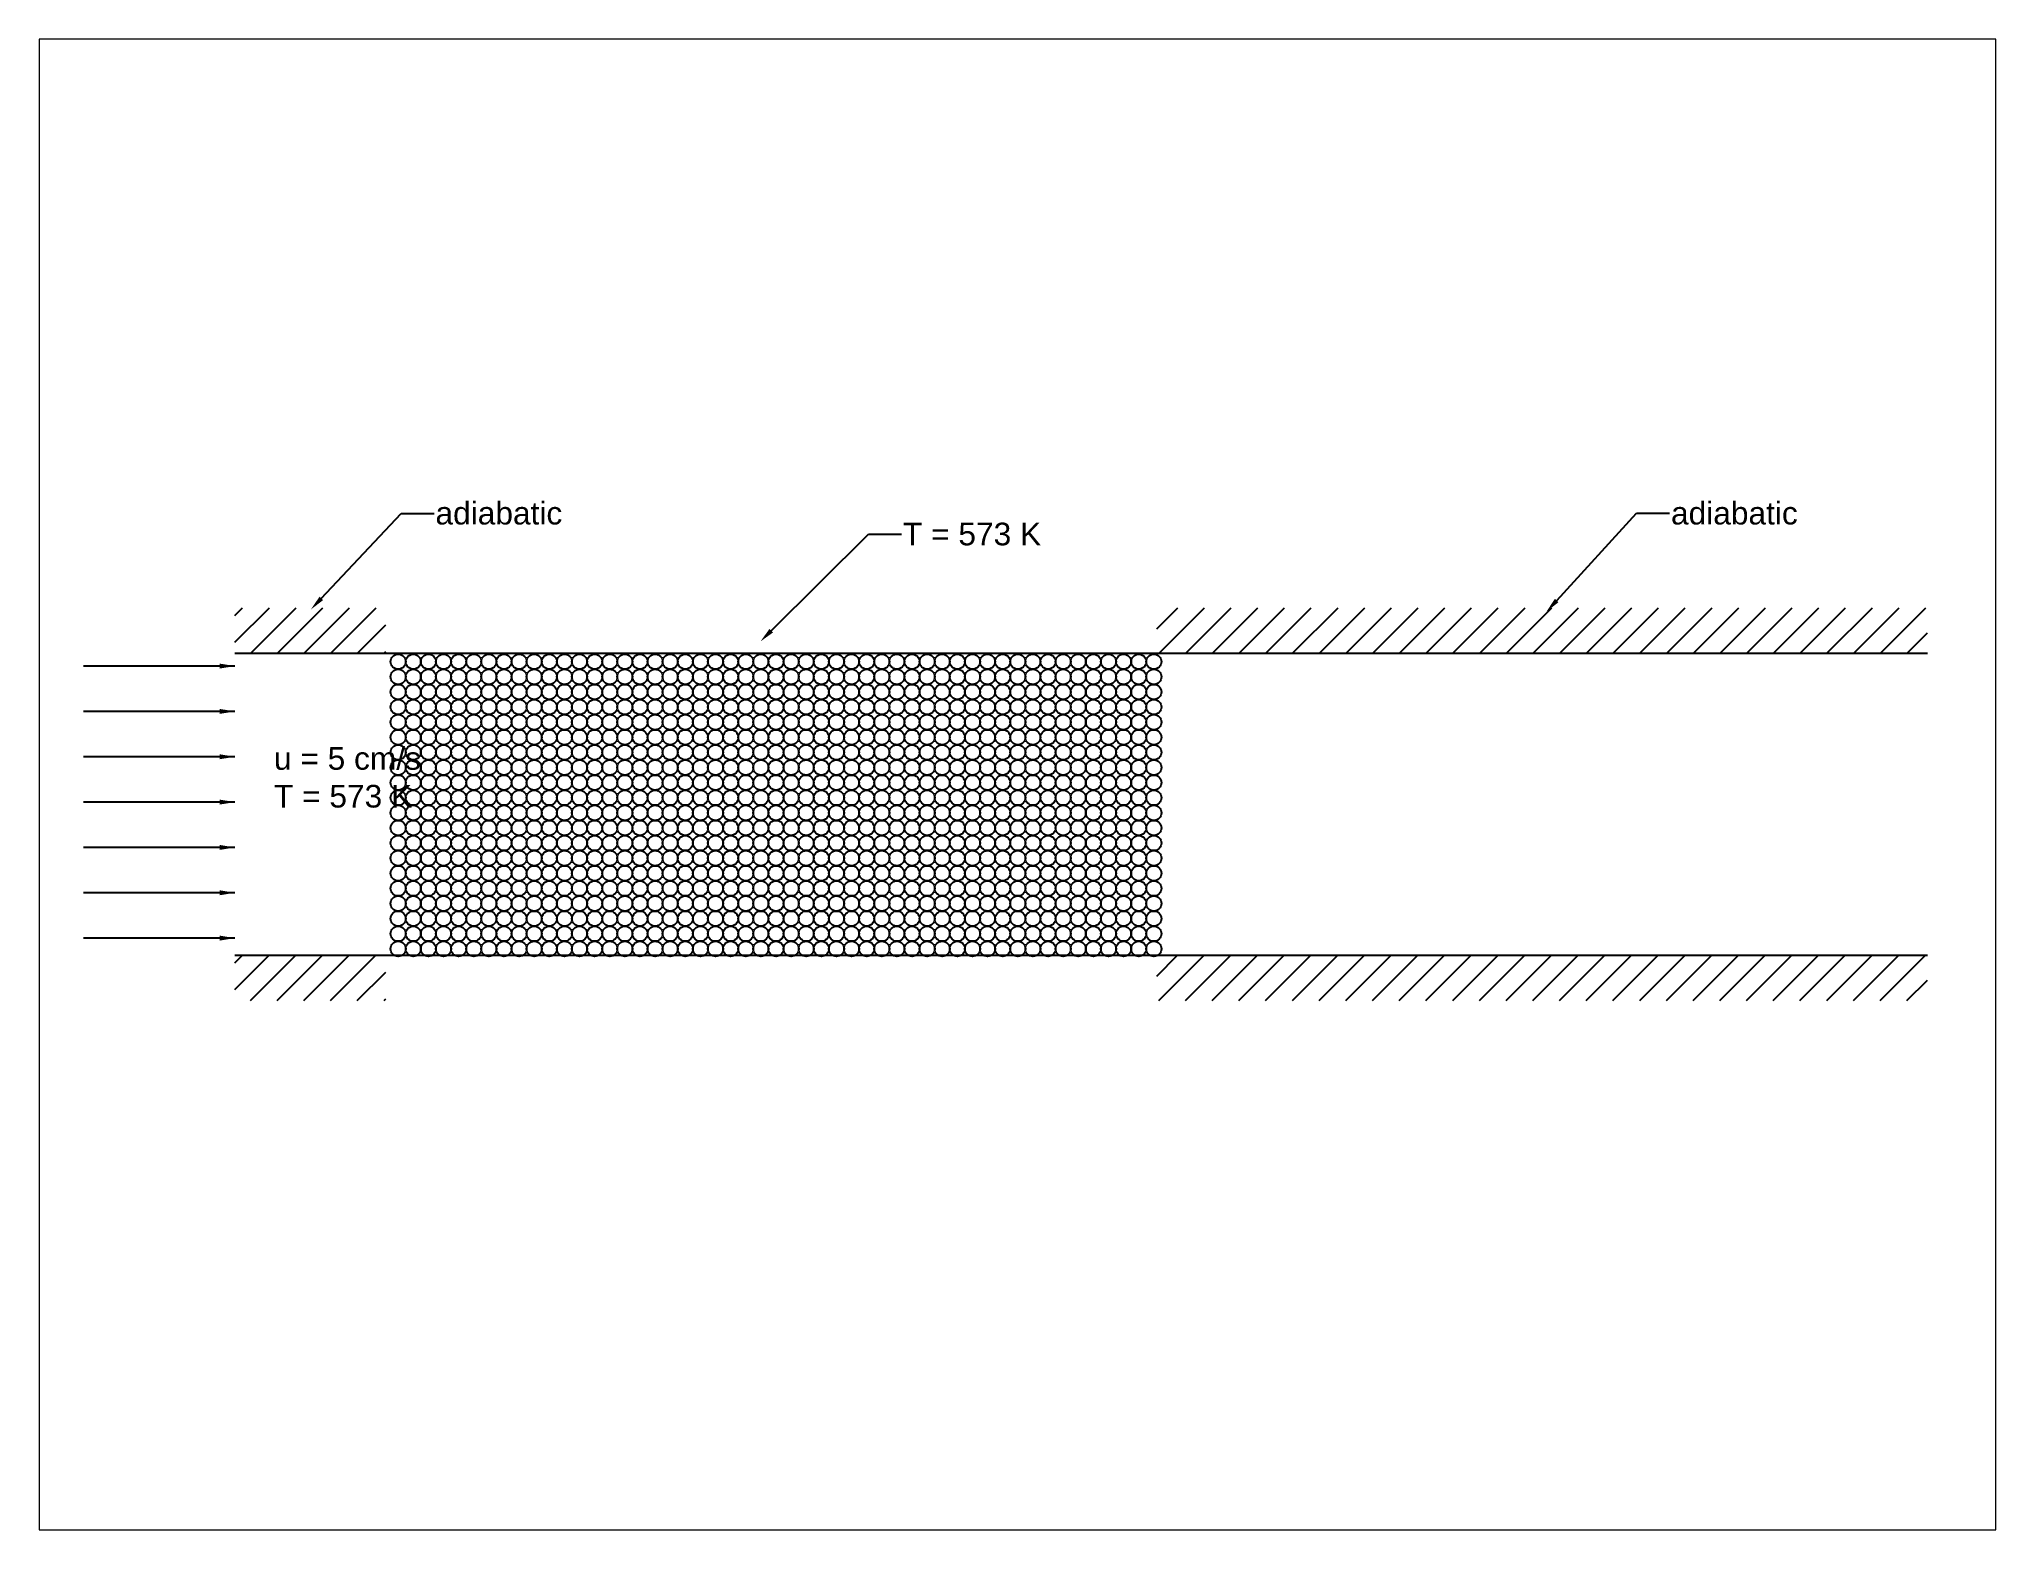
# Paper-space layout 'Layout1' of a CAD drawing. Header units: inches. Extents: x 1.05 to 9.45, y 0.8 to 7.2.
# The model-space entities are those that its viewports show. They can reach past a viewport. Long polylines and large blocks are cut down to what shows.
import ezdxf
from ezdxf import colors
from ezdxf.entities.mleader import LeaderData, LeaderLine
from ezdxf.math import Vec2, Vec3

# ---------------------------------------------------------------- set-up
doc = ezdxf.new("R2010")
doc.units = ezdxf.units.IN
doc.header["$MEASUREMENT"] = 0
doc.styles.get("Standard").update_dxf_attribs({"font": 'arial.ttf'})
doc.dimstyles.get("Standard").update_dxf_attribs({"dimtxt": 0.18, "dimasz": 0.18, "dimexe": 0.18, "dimexo": 0.0625, "dimgap": 0.09, "dimtad": 0, "dimtih": 1, "dimtoh": 1, "dimdec": 4, "dimzin": 0, "dimdsep": 46, "dimtxsty": 'Standard', "dimcen": 0.09, "dimadec": 0, "dimazin": 0, "dimtfac": 1, "dimtdec": 4, "dimtofl": 0, "dimtmove": 0, "dimatfit": 3, "dimfxl": 1, "dimtolj": 1, "dimtzin": 0, "dimarcsym": 0})

# ---------------------------------------------------------------- blocks, each defined once
blk = doc.blocks.new('*U5')
blk.add_leader([(5.01, 0), (-5.01, 0)], dimstyle='Standard', override={"dimasz": 1, "dimgap": 0.09, "dimtad": 0})
blk = doc.blocks.new('*U6')
at = {"color": 0, "linetype": 'ByBlock', "lineweight": -2, "transparency": 16777216}
for p in [(0, 18), (0, 15), (0, 12), (0, 9), (0, 6), (0, 3), (0, 0)]:
    blk.add_blockref('*U5', p, dxfattribs=at)

msp = doc.modelspace()

# ---------------------------------------------------------------- hatches: boundary and pattern name
h = msp.add_hatch()
h.set_pattern_fill('ANSI31', color=256, scale=10)
h.paths.add_polyline_path([(21.77, 10.52), (11.77, 10.52), (11.77, 7.52), (21.77, 7.52)])
h = msp.add_hatch()
h.set_pattern_fill('ANSI31', color=256, scale=10)
h.paths.add_polyline_path([(72.77, 10.52), (72.77, 7.52), (123.77, 7.52), (123.77, 10.52)])
h = msp.add_hatch()
h.set_pattern_fill('ANSI31', color=256, scale=10)
h.paths.add_polyline_path([(21.77, -15.48), (11.77, -15.48), (11.77, -12.48), (21.77, -12.48)])
h = msp.add_hatch()
h.set_pattern_fill('ANSI31', color=256, scale=10)
h.paths.add_polyline_path([(123.77, -15.48), (123.77, -12.48), (72.77, -12.48), (72.77, -15.48)])

# ---------------------------------------------------------------- linework, layer by layer
for p, q in [((11.77, 7.52), (21.77, 7.52)), ((21.77, 7.52), (72.77, 7.52)), ((72.77, 7.52), (123.77, 7.52)), ((11.77, -12.48), (21.77, -12.48)), ((21.77, -12.48), (72.77, -12.48)), ((72.77, -12.48), (123.77, -12.48))]:
    msp.add_line(p, q)
for centre in [(22.58, 6.95), (23.58, 6.95), (24.58, 6.95), (25.58, 6.95), (26.58, 6.95), (27.58, 6.95), (28.58, 6.95), (29.58, 6.95), (30.58, 6.95), (31.58, 6.95), (32.58, 6.95), (33.58, 6.95), (34.58, 6.95), (35.58, 6.95), (36.58, 6.95), (37.58, 6.95), (38.58, 6.95), (39.58, 6.95), (40.58, 6.95), (41.58, 6.95), (42.58, 6.95), (43.58, 6.95), (44.58, 6.95), (45.58, 6.95), (46.58, 6.95), (47.58, 6.95), (48.58, 6.95), (49.58, 6.95), (50.58, 6.95), (51.58, 6.95), (52.58, 6.95), (53.58, 6.95), (54.58, 6.95), (55.58, 6.95), (56.58, 6.95), (57.58, 6.95), (58.58, 6.95), (59.58, 6.95), (60.58, 6.95), (61.58, 6.95), (62.58, 6.95), (63.58, 6.95), (64.58, 6.95), (65.58, 6.95), (66.58, 6.95), (67.58, 6.95), (68.58, 6.95), (69.58, 6.95), (70.58, 6.95), (71.58, 6.95), (72.58, 6.95), (22.58, 5.95), (22.58, 4.95), (23.58, 5.95), (23.58, 4.95), (24.58, 5.95), (24.58, 4.95), (25.58, 5.95), (25.58, 4.95), (26.58, 5.95), (26.58, 4.95), (27.58, 5.95), (27.58, 4.95), (28.58, 5.95), (28.58, 4.95), (29.58, 5.95), (29.58, 4.95), (30.58, 5.95), (30.58, 4.95), (31.58, 5.95), (31.58, 4.95), (32.58, 5.95), (32.58, 4.95), (33.58, 5.95), (33.58, 4.95), (34.58, 5.95), (34.58, 4.95), (35.58, 5.95), (35.58, 4.95), (36.58, 5.95), (36.58, 4.95), (37.58, 5.95), (37.58, 4.95), (38.58, 5.95), (38.58, 4.95), (39.58, 5.95), (39.58, 4.95), (40.58, 5.95), (40.58, 4.95), (41.58, 5.95), (41.58, 4.95), (42.58, 5.95), (42.58, 4.95), (43.58, 5.95), (43.58, 4.95), (44.58, 5.95), (44.58, 4.95), (45.58, 5.95), (45.58, 4.95), (46.58, 5.95), (46.58, 4.95), (47.58, 5.95), (47.58, 4.95), (48.58, 5.95), (48.58, 4.95), (49.58, 5.95), (49.58, 4.95), (50.58, 5.95), (50.58, 4.95), (51.58, 5.95), (51.58, 4.95), (52.58, 5.95), (52.58, 4.95), (53.58, 5.95), (53.58, 4.95), (54.58, 5.95), (54.58, 4.95), (55.58, 5.95), (55.58, 4.95), (56.58, 5.95), (56.58, 4.95), (57.58, 5.95), (57.58, 4.95), (58.58, 5.95), (58.58, 4.95), (59.58, 5.95), (59.58, 4.95), (60.58, 5.95), (60.58, 4.95), (61.58, 5.95), (61.58, 4.95), (62.58, 5.95), (62.58, 4.95), (63.58, 5.95), (63.58, 4.95), (64.58, 5.95), (64.58, 4.95), (65.58, 5.95), (65.58, 4.95), (66.58, 5.95), (66.58, 4.95), (67.58, 5.95), (67.58, 4.95), (68.58, 5.95), (68.58, 4.95), (69.58, 5.95), (69.58, 4.95), (70.58, 5.95), (70.58, 4.95), (71.58, 5.95), (71.58, 4.95), (72.58, 5.95), (72.58, 4.95), (22.58, 3.95), (23.58, 3.95), (24.58, 3.95), (25.58, 3.95), (26.58, 3.95), (27.58, 3.95), (28.58, 3.95), (29.58, 3.95), (30.58, 3.95), (31.58, 3.95), (32.58, 3.95), (33.58, 3.95), (34.58, 3.95), (35.58, 3.95), (36.58, 3.95), (37.58, 3.95), (38.58, 3.95), (39.58, 3.95), (40.58, 3.95), (41.58, 3.95), (42.58, 3.95), (43.58, 3.95), (44.58, 3.95), (45.58, 3.95), (46.58, 3.95), (47.58, 3.95), (48.58, 3.95), (49.58, 3.95), (50.58, 3.95), (51.58, 3.95), (52.58, 3.95), (53.58, 3.95), (54.58, 3.95), (55.58, 3.95), (56.58, 3.95), (57.58, 3.95), (58.58, 3.95), (59.58, 3.95), (60.58, 3.95), (61.58, 3.95), (62.58, 3.95), (63.58, 3.95), (64.58, 3.95), (65.58, 3.95), (66.58, 3.95), (67.58, 3.95), (68.58, 3.95), (69.58, 3.95), (70.58, 3.95), (71.58, 3.95), (72.58, 3.95), (22.58, 2.95), (23.58, 2.95), (24.58, 2.95), (25.58, 2.95), (26.58, 2.95), (27.58, 2.95), (28.58, 2.95), (29.58, 2.95), (30.58, 2.95), (31.58, 2.95), (32.58, 2.95), (33.58, 2.95), (34.58, 2.95), (35.58, 2.95), (36.58, 2.95), (37.58, 2.95), (38.58, 2.95), (39.58, 2.95), (40.58, 2.95), (41.58, 2.95), (42.58, 2.95), (43.58, 2.95), (44.58, 2.95), (45.58, 2.95), (46.58, 2.95), (47.58, 2.95), (48.58, 2.95), (49.58, 2.95), (50.58, 2.95), (51.58, 2.95), (52.58, 2.95), (53.58, 2.95), (54.58, 2.95), (55.58, 2.95), (56.58, 2.95), (57.58, 2.95), (58.58, 2.95), (59.58, 2.95), (60.58, 2.95), (61.58, 2.95), (62.58, 2.95), (63.58, 2.95), (64.58, 2.95), (65.58, 2.95), (66.58, 2.95), (67.58, 2.95), (68.58, 2.95), (69.58, 2.95), (70.58, 2.95), (71.58, 2.95), (72.58, 2.95), (22.58, 1.95), (22.58, 0.95), (23.58, 1.95), (23.58, 0.95), (24.58, 1.95), (24.58, 0.95), (25.58, 1.95), (25.58, 0.95), (26.58, 1.95), (26.58, 0.95), (27.58, 1.95), (27.58, 0.95), (28.58, 1.95), (28.58, 0.95), (29.58, 1.95), (29.58, 0.95), (30.58, 1.95), (30.58, 0.95), (31.58, 1.95), (31.58, 0.95), (32.58, 1.95), (32.58, 0.95), (33.58, 1.95), (33.58, 0.95), (34.58, 1.95), (34.58, 0.95), (35.58, 1.95), (35.58, 0.95), (36.58, 1.95), (36.58, 0.95), (37.58, 1.95), (37.58, 0.95), (38.58, 1.95), (38.58, 0.95), (39.58, 1.95), (39.58, 0.95), (40.58, 1.95), (40.58, 0.95), (41.58, 1.95), (41.58, 0.95), (42.58, 1.95), (42.58, 0.95), (43.58, 1.95), (43.58, 0.95), (44.58, 1.95), (44.58, 0.95), (45.58, 1.95), (45.58, 0.95), (46.58, 1.95), (46.58, 0.95), (47.58, 1.95), (47.58, 0.95), (48.58, 1.95), (48.58, 0.95), (49.58, 1.95), (49.58, 0.95), (50.58, 1.95), (50.58, 0.95), (51.58, 1.95), (51.58, 0.95), (52.58, 1.95), (52.58, 0.95), (53.58, 1.95), (53.58, 0.95), (54.58, 1.95), (54.58, 0.95), (55.58, 1.95), (55.58, 0.95), (56.58, 1.95), (56.58, 0.95), (57.58, 1.95), (57.58, 0.95), (58.58, 1.95), (58.58, 0.95), (59.58, 1.95), (59.58, 0.95), (60.58, 1.95), (60.58, 0.95), (61.58, 1.95), (61.58, 0.95), (62.58, 1.95), (62.58, 0.95), (63.58, 1.95), (63.58, 0.95), (64.58, 1.95), (64.58, 0.95), (65.58, 1.95), (65.58, 0.95), (66.58, 1.95), (66.58, 0.95), (67.58, 1.95), (67.58, 0.95), (68.58, 1.95), (68.58, 0.95), (69.58, 1.95), (69.58, 0.95), (70.58, 1.95), (70.58, 0.95), (71.58, 1.95), (71.58, 0.95), (72.58, 1.95), (72.58, 0.95), (22.58, -0.05), (23.58, -0.05), (24.58, -0.05), (25.58, -0.05), (26.58, -0.05), (27.58, -0.05), (28.58, -0.05), (29.58, -0.05), (30.58, -0.05), (31.58, -0.05), (32.58, -0.05), (33.58, -0.05), (34.58, -0.05), (35.58, -0.05), (36.58, -0.05), (37.58, -0.05), (38.58, -0.05), (39.58, -0.05), (40.58, -0.05), (41.58, -0.05), (42.58, -0.05), (43.58, -0.05), (44.58, -0.05), (45.58, -0.05), (46.58, -0.05), (47.58, -0.05), (48.58, -0.05), (49.58, -0.05), (50.58, -0.05), (51.58, -0.05), (52.58, -0.05), (53.58, -0.05), (54.58, -0.05), (55.58, -0.05), (56.58, -0.05), (57.58, -0.05), (58.58, -0.05), (59.58, -0.05), (60.58, -0.05), (61.58, -0.05), (62.58, -0.05), (63.58, -0.05), (64.58, -0.05), (65.58, -0.05), (66.58, -0.05), (67.58, -0.05), (68.58, -0.05), (69.58, -0.05), (70.58, -0.05), (71.58, -0.05), (72.58, -0.05), (22.58, -1.05), (23.58, -1.05), (24.58, -1.05), (25.58, -1.05), (26.58, -1.05), (27.58, -1.05), (28.58, -1.05), (29.58, -1.05), (30.58, -1.05), (31.58, -1.05), (32.58, -1.05), (33.58, -1.05), (34.58, -1.05), (35.58, -1.05), (36.58, -1.05), (37.58, -1.05), (38.58, -1.05), (39.58, -1.05), (40.58, -1.05), (41.58, -1.05), (42.58, -1.05), (43.58, -1.05), (44.58, -1.05), (45.58, -1.05), (46.58, -1.05), (47.58, -1.05), (48.58, -1.05), (49.58, -1.05), (50.58, -1.05), (51.58, -1.05), (52.58, -1.05), (53.58, -1.05), (54.58, -1.05), (55.58, -1.05), (56.58, -1.05), (57.58, -1.05), (58.58, -1.05), (59.58, -1.05), (60.58, -1.05), (61.58, -1.05), (62.58, -1.05), (63.58, -1.05), (64.58, -1.05), (65.58, -1.05), (66.58, -1.05), (67.58, -1.05), (68.58, -1.05), (69.58, -1.05), (70.58, -1.05), (71.58, -1.05), (72.58, -1.05), (22.58, -2.05), (22.58, -3.05), (23.58, -2.05), (23.58, -3.05), (24.58, -2.05), (24.58, -3.05), (25.58, -2.05), (25.58, -3.05), (26.58, -2.05), (26.58, -3.05), (27.58, -2.05), (27.58, -3.05), (28.58, -2.05), (28.58, -3.05), (29.58, -2.05), (29.58, -3.05), (30.58, -2.05), (30.58, -3.05), (31.58, -2.05), (31.58, -3.05), (32.58, -2.05), (32.58, -3.05), (33.58, -2.05), (33.58, -3.05), (34.58, -2.05), (34.58, -3.05), (35.58, -2.05), (35.58, -3.05), (36.58, -2.05), (36.58, -3.05), (37.58, -2.05), (37.58, -3.05), (38.58, -2.05), (38.58, -3.05), (39.58, -2.05), (39.58, -3.05), (40.58, -2.05), (40.58, -3.05), (41.58, -2.05), (41.58, -3.05), (42.58, -2.05), (42.58, -3.05), (43.58, -2.05), (43.58, -3.05), (44.58, -2.05), (44.58, -3.05), (45.58, -2.05), (45.58, -3.05), (46.58, -2.05), (46.58, -3.05), (47.58, -2.05), (47.58, -3.05), (48.58, -2.05), (48.58, -3.05), (49.58, -2.05), (49.58, -3.05), (50.58, -2.05), (50.58, -3.05), (51.58, -2.05), (51.58, -3.05), (52.58, -2.05), (52.58, -3.05), (53.58, -2.05), (53.58, -3.05), (54.58, -2.05), (54.58, -3.05), (55.58, -2.05), (55.58, -3.05), (56.58, -2.05), (56.58, -3.05), (57.58, -2.05), (57.58, -3.05), (58.58, -2.05), (58.58, -3.05), (59.58, -2.05), (59.58, -3.05), (60.58, -2.05), (60.58, -3.05), (61.58, -2.05), (61.58, -3.05), (62.58, -2.05), (62.58, -3.05), (63.58, -2.05), (63.58, -3.05), (64.58, -2.05), (64.58, -3.05), (65.58, -2.05), (65.58, -3.05), (66.58, -2.05), (66.58, -3.05), (67.58, -2.05), (67.58, -3.05), (68.58, -2.05), (68.58, -3.05), (69.58, -2.05), (69.58, -3.05), (70.58, -2.05), (70.58, -3.05), (71.58, -2.05), (71.58, -3.05), (72.58, -2.05), (72.58, -3.05), (22.58, -4.05), (23.58, -4.05), (24.58, -4.05), (25.58, -4.05), (26.58, -4.05), (27.58, -4.05), (28.58, -4.05), (29.58, -4.05), (30.58, -4.05), (31.58, -4.05), (32.58, -4.05), (33.58, -4.05), (34.58, -4.05), (35.58, -4.05), (36.58, -4.05), (37.58, -4.05), (38.58, -4.05), (39.58, -4.05), (40.58, -4.05), (41.58, -4.05), (42.58, -4.05), (43.58, -4.05), (44.58, -4.05), (45.58, -4.05), (46.58, -4.05), (47.58, -4.05), (48.58, -4.05), (49.58, -4.05), (50.58, -4.05), (51.58, -4.05), (52.58, -4.05), (53.58, -4.05), (54.58, -4.05), (55.58, -4.05), (56.58, -4.05), (57.58, -4.05), (58.58, -4.05), (59.58, -4.05), (60.58, -4.05), (61.58, -4.05), (62.58, -4.05), (63.58, -4.05), (64.58, -4.05), (65.58, -4.05), (66.58, -4.05), (67.58, -4.05), (68.58, -4.05), (69.58, -4.05), (70.58, -4.05), (71.58, -4.05), (72.58, -4.05), (22.58, -5.05), (23.58, -5.05), (24.58, -5.05), (25.58, -5.05), (26.58, -5.05), (27.58, -5.05), (28.58, -5.05), (29.58, -5.05), (30.58, -5.05), (31.58, -5.05), (32.58, -5.05), (33.58, -5.05), (34.58, -5.05), (35.58, -5.05), (36.58, -5.05), (37.58, -5.05), (38.58, -5.05), (39.58, -5.05), (40.58, -5.05), (41.58, -5.05), (42.58, -5.05), (43.58, -5.05), (44.58, -5.05), (45.58, -5.05), (46.58, -5.05), (47.58, -5.05), (48.58, -5.05), (49.58, -5.05), (50.58, -5.05), (51.58, -5.05), (52.58, -5.05), (53.58, -5.05), (54.58, -5.05), (55.58, -5.05), (56.58, -5.05), (57.58, -5.05), (58.58, -5.05), (59.58, -5.05), (60.58, -5.05), (61.58, -5.05), (62.58, -5.05), (63.58, -5.05), (64.58, -5.05), (65.58, -5.05), (66.58, -5.05), (67.58, -5.05), (68.58, -5.05), (69.58, -5.05), (70.58, -5.05), (71.58, -5.05), (72.58, -5.05), (22.58, -6.05), (23.58, -6.05), (24.58, -6.05), (25.58, -6.05), (26.58, -6.05), (27.58, -6.05), (28.58, -6.05), (29.58, -6.05), (30.58, -6.05), (31.58, -6.05), (32.58, -6.05), (33.58, -6.05), (34.58, -6.05), (35.58, -6.05), (36.58, -6.05), (37.58, -6.05), (38.58, -6.05), (39.58, -6.05), (40.58, -6.05), (41.58, -6.05), (42.58, -6.05), (43.58, -6.05), (44.58, -6.05), (45.58, -6.05), (46.58, -6.05), (47.58, -6.05), (48.58, -6.05), (49.58, -6.05), (50.58, -6.05), (51.58, -6.05), (52.58, -6.05), (53.58, -6.05), (54.58, -6.05), (55.58, -6.05), (56.58, -6.05), (57.58, -6.05), (58.58, -6.05), (59.58, -6.05), (60.58, -6.05), (61.58, -6.05), (62.58, -6.05), (63.58, -6.05), (64.58, -6.05), (65.58, -6.05), (66.58, -6.05), (67.58, -6.05), (68.58, -6.05), (69.58, -6.05), (70.58, -6.05), (71.58, -6.05), (72.58, -6.05), (22.58, -7.05), (22.58, -8.05), (23.58, -7.05), (23.58, -8.05), (24.58, -7.05), (24.58, -8.05), (25.58, -7.05), (25.58, -8.05), (26.58, -7.05), (26.58, -8.05), (27.58, -7.05), (27.58, -8.05), (28.58, -7.05), (28.58, -8.05), (29.58, -7.05), (29.58, -8.05), (30.58, -7.05), (30.58, -8.05), (31.58, -7.05), (31.58, -8.05), (32.58, -7.05), (32.58, -8.05), (33.58, -7.05), (33.58, -8.05), (34.58, -7.05), (34.58, -8.05), (35.58, -7.05), (35.58, -8.05), (36.58, -7.05), (36.58, -8.05), (37.58, -7.05), (37.58, -8.05), (38.58, -7.05), (38.58, -8.05), (39.58, -7.05), (39.58, -8.05), (40.58, -7.05), (40.58, -8.05), (41.58, -7.05), (41.58, -8.05), (42.58, -7.05), (42.58, -8.05), (43.58, -7.05), (43.58, -8.05), (44.58, -7.05), (44.58, -8.05), (45.58, -7.05), (45.58, -8.05), (46.58, -7.05), (46.58, -8.05), (47.58, -7.05), (47.58, -8.05), (48.58, -7.05), (48.58, -8.05), (49.58, -7.05), (49.58, -8.05), (50.58, -7.05), (50.58, -8.05), (51.58, -7.05), (51.58, -8.05), (52.58, -7.05), (52.58, -8.05), (53.58, -7.05), (53.58, -8.05), (54.58, -7.05), (54.58, -8.05), (55.58, -7.05), (55.58, -8.05), (56.58, -7.05), (56.58, -8.05), (57.58, -7.05), (57.58, -8.05), (58.58, -7.05), (58.58, -8.05), (59.58, -7.05), (59.58, -8.05), (60.58, -7.05), (60.58, -8.05), (61.58, -7.05), (61.58, -8.05), (62.58, -7.05), (62.58, -8.05), (63.58, -7.05), (63.58, -8.05), (64.58, -7.05), (64.58, -8.05), (65.58, -7.05), (65.58, -8.05), (66.58, -7.05), (66.58, -8.05), (67.58, -7.05), (67.58, -8.05), (68.58, -7.05), (68.58, -8.05), (69.58, -7.05), (69.58, -8.05), (70.58, -7.05), (70.58, -8.05), (71.58, -7.05), (71.58, -8.05), (72.58, -7.05), (72.58, -8.05), (22.58, -9.05), (23.58, -9.05), (24.58, -9.05), (25.58, -9.05), (26.58, -9.05), (27.58, -9.05), (28.58, -9.05), (29.58, -9.05), (30.58, -9.05), (31.58, -9.05), (32.58, -9.05), (33.58, -9.05), (34.58, -9.05), (35.58, -9.05), (36.58, -9.05), (37.58, -9.05), (38.58, -9.05), (39.58, -9.05), (40.58, -9.05), (41.58, -9.05), (42.58, -9.05), (43.58, -9.05), (44.58, -9.05), (45.58, -9.05), (46.58, -9.05), (47.58, -9.05), (48.58, -9.05), (49.58, -9.05), (50.58, -9.05), (51.58, -9.05), (52.58, -9.05), (53.58, -9.05), (54.58, -9.05), (55.58, -9.05), (56.58, -9.05), (57.58, -9.05), (58.58, -9.05), (59.58, -9.05), (60.58, -9.05), (61.58, -9.05), (62.58, -9.05), (63.58, -9.05), (64.58, -9.05), (65.58, -9.05), (66.58, -9.05), (67.58, -9.05), (68.58, -9.05), (69.58, -9.05), (70.58, -9.05), (71.58, -9.05), (72.58, -9.05), (22.58, -10.05), (23.58, -10.05), (24.58, -10.05), (25.58, -10.05), (26.58, -10.05), (27.58, -10.05), (28.58, -10.05), (29.58, -10.05), (30.58, -10.05), (31.58, -10.05), (32.58, -10.05), (33.58, -10.05), (34.58, -10.05), (35.58, -10.05), (36.58, -10.05), (37.58, -10.05), (38.58, -10.05), (39.58, -10.05), (40.58, -10.05), (41.58, -10.05), (42.58, -10.05), (43.58, -10.05), (44.58, -10.05), (45.58, -10.05), (46.58, -10.05), (47.58, -10.05), (48.58, -10.05), (49.58, -10.05), (50.58, -10.05), (51.58, -10.05), (52.58, -10.05), (53.58, -10.05), (54.58, -10.05), (55.58, -10.05), (56.58, -10.05), (57.58, -10.05), (58.58, -10.05), (59.58, -10.05), (60.58, -10.05), (61.58, -10.05), (62.58, -10.05), (63.58, -10.05), (64.58, -10.05), (65.58, -10.05), (66.58, -10.05), (67.58, -10.05), (68.58, -10.05), (69.58, -10.05), (70.58, -10.05), (71.58, -10.05), (72.58, -10.05), (22.58, -11.05), (22.58, -12.05), (23.58, -11.05), (23.58, -12.05), (24.58, -11.05), (24.58, -12.05), (25.58, -11.05), (25.58, -12.05), (26.58, -11.05), (26.58, -12.05), (27.58, -11.05), (27.58, -12.05), (28.58, -11.05), (28.58, -12.05), (29.58, -11.05), (29.58, -12.05), (30.58, -11.05), (30.58, -12.05), (31.58, -11.05), (31.58, -12.05), (32.58, -11.05), (32.58, -12.05), (33.58, -11.05), (33.58, -12.05), (34.58, -11.05), (34.58, -12.05), (35.58, -11.05), (35.58, -12.05), (36.58, -11.05), (36.58, -12.05), (37.58, -11.05), (37.58, -12.05), (38.58, -11.05), (38.58, -12.05), (39.58, -11.05), (39.58, -12.05), (40.58, -11.05), (40.58, -12.05), (41.58, -11.05), (41.58, -12.05), (42.58, -11.05), (42.58, -12.05), (43.58, -11.05), (43.58, -12.05), (44.58, -11.05), (44.58, -12.05), (45.58, -11.05), (45.58, -12.05), (46.58, -11.05), (46.58, -12.05), (47.58, -11.05), (47.58, -12.05), (48.58, -11.05), (48.58, -12.05), (49.58, -11.05), (49.58, -12.05), (50.58, -11.05), (50.58, -12.05), (51.58, -11.05), (51.58, -12.05), (52.58, -11.05), (52.58, -12.05), (53.58, -11.05), (53.58, -12.05), (54.58, -11.05), (54.58, -12.05), (55.58, -11.05), (55.58, -12.05), (56.58, -11.05), (56.58, -12.05), (57.58, -11.05), (57.58, -12.05), (58.58, -11.05), (58.58, -12.05), (59.58, -11.05), (59.58, -12.05), (60.58, -11.05), (60.58, -12.05), (61.58, -11.05), (61.58, -12.05), (62.58, -11.05), (62.58, -12.05), (63.58, -11.05), (63.58, -12.05), (64.58, -11.05), (64.58, -12.05), (65.58, -11.05), (65.58, -12.05), (66.58, -11.05), (66.58, -12.05), (67.58, -11.05), (67.58, -12.05), (68.58, -11.05), (68.58, -12.05), (69.58, -11.05), (69.58, -12.05), (70.58, -11.05), (70.58, -12.05), (71.58, -11.05), (71.58, -12.05), (72.58, -11.05), (72.58, -12.05)]:
    msp.add_circle(centre, 0.5)

# ---------------------------------------------------------------- block references
msp.add_blockref('*U6', (6.76, -11.34))

# ---------------------------------------------------------------- texts
at = {"insert": (14.36, 1.3), "char_height": 1.5, "attachment_point": 1}
msp.add_mtext_dynamic_manual_height_columns('u = 5 cm/s\\PT = 573 K', width=11.6674, gutter_width=1, heights=[0], dxfattribs=at)

# ---------------------------------------------------------------- leaders
ml = msp.add_multileader_mtext('Standard')
ml.set_content('adiabatic', color=256)
ml.set_leader_properties()
ml.build(insert=Vec2(0, 0))
ml.multileader.update_dxf_attribs({"dogleg_length": 0.36, "arrow_head_size": 1})
ctx = ml.context
ctx.base_point, ctx.char_height, ctx.arrow_head_size, ctx.landing_gap_size, ctx.plane_origin = Vec3(24.96, 16.76), 1.5, 1, 0.09, Vec3(16.81, 8.61)
notes = []
notes.append((ctx, [(0, (1, 1, 0), (22.77, 16.76), (1, 0), 2.19, [(0, [(16.81, 10.41)], 0, [])])]))
ctx.mtext.insert, ctx.mtext.flow_direction = Vec3(25.05, 17.53), 5
ml = msp.add_multileader_mtext('Standard')
ml.set_content('adiabatic', color=256)
ml.set_leader_properties()
ml.build(insert=Vec2(0, 0))
ml.multileader.update_dxf_attribs({"dogleg_length": 0.36, "arrow_head_size": 1})
ctx = ml.context
ctx.base_point, ctx.char_height, ctx.arrow_head_size, ctx.landing_gap_size, ctx.plane_origin = Vec3(106.71, 16.77), 1.5, 1, 0.09, Vec3(98.56, 8.62)
notes.append((ctx, [(0, (1, 1, 0), (104.51, 16.77), (1, 0), 2.19, [(0, [(98.56, 10.26)], 0, [])])]))
ctx.mtext.insert, ctx.mtext.flow_direction = Vec3(106.8, 17.53), 5
ml = msp.add_multileader_mtext('Standard')
ml.set_content('T = 573 K', color=256)
ml.set_leader_properties()
ml.build(insert=Vec2(0, 0))
ml.multileader.update_dxf_attribs({"dogleg_length": 0.36, "arrow_head_size": 1})
ctx = ml.context
ctx.base_point, ctx.char_height, ctx.arrow_head_size, ctx.landing_gap_size, ctx.plane_origin = Vec3(55.89, 15.39), 1.5, 1, 0.09, Vec3(74.79, 18.18)
notes.append((ctx, [(0, (1, 1, 0), (53.7, 15.39), (1, 0), 2.19, [(0, [(46.55, 8.29)], 0, [])])]))
ctx.mtext.insert, ctx.mtext.flow_direction = Vec3(55.98, 16.15), 5
for ctx, leaders in notes:
    for number, flags, end, landing, length, lines in leaders:
        leader = LeaderData()
        leader.index, (leader.has_last_leader_line, leader.has_dogleg_vector, leader.attachment_direction) = number, flags
        leader.last_leader_point, leader.dogleg_vector, leader.dogleg_length = Vec3(end), Vec3(landing), length
        for number, points, colour, breaks in lines:
            line = LeaderLine()
            line.index, line.vertices, line.color, line.breaks = number, Vec3.list(points), colors.encode_raw_color(colour), breaks
            leader.lines.append(line)
        ctx.leaders.append(leader)

psp = doc.layouts.get("Layout1")

# ---------------------------------------------------------------- viewports
at = {"layer": '0'}
psp.add_viewport(center=(5.25, 4), size=(8.4, 6.4), view_center_point=(63.5593, -1.1762), view_height=98.64529, dxfattribs=at)

doc.saveas('drawing.dxf')
